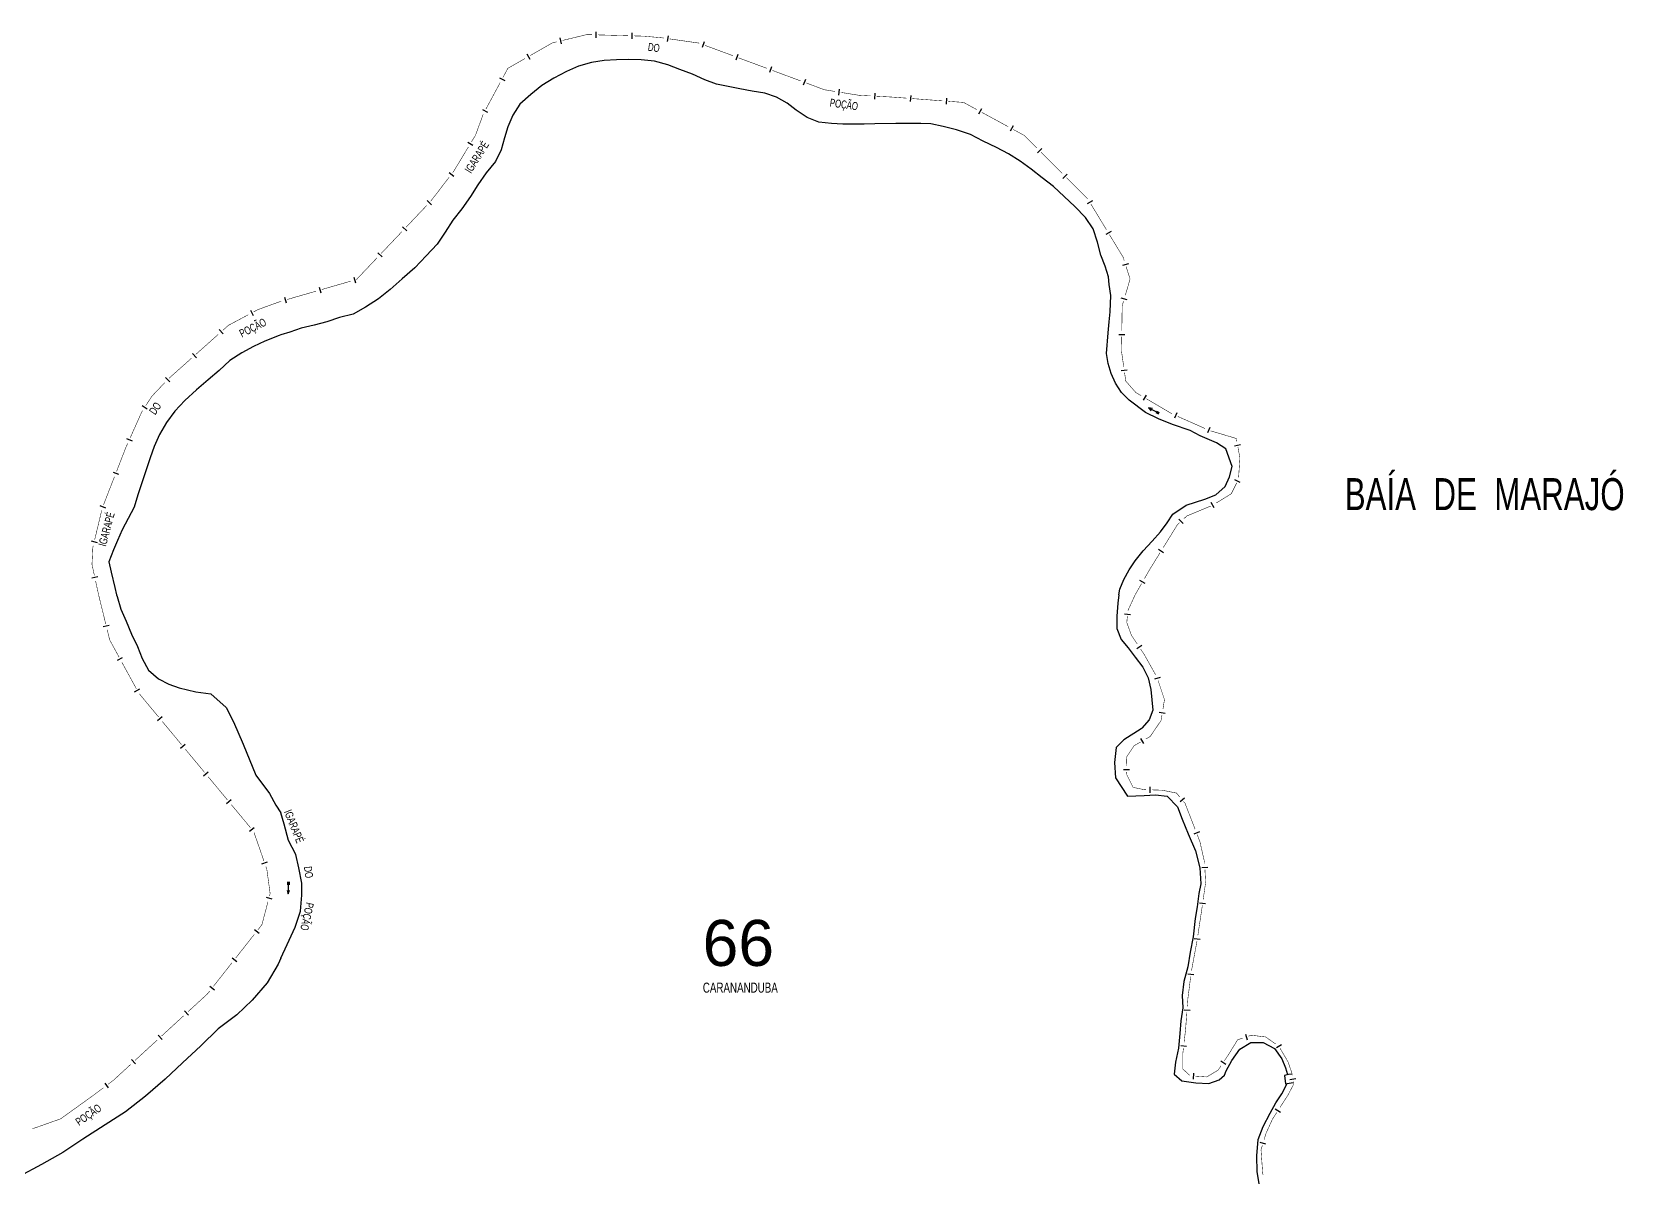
# Model space of a CAD drawing. Extents: x 209193 to 212081, y 4877574 to 4880493.
# Drawn here: x 210310 to 211105, y 4879920 to 4880493 of the extents above; entities that cross this region are included whole.
import ezdxf

# ---------------------------------------------------------------- set-up
doc = ezdxf.new("R2010")
doc.units = 0
doc.header["$LTSCALE"] = 1.5
doc.header["$MEASUREMENT"] = 0
for name, color, linetype in [('HD-CURSO-PERENE', 170, 'CONTINUOUS'), ('HD-TXT-PERENE', 170, 'CONTINUOUS'), ('LM-LIM-SETORES-BAIRROS', 250, 'CONTINUOUS'), ('LM-TXT-LSB', 7, 'CONTINUOUS'), ('SV-PONTE-BUEIRO', 251, 'CONTINUOUS')]:
    doc.layers.add(name, color=color, linetype=linetype)
doc.styles.add('ARIAL', font='ARIAL.SHX')
doc.styles.add('SWIS', font='swissko.ttf')

# ---------------------------------------------------------------- blocks, each defined once
blk = doc.blocks.new('COD035', base_point=(210438.094521, 4880067.60704))
at = {"layer": 'HD-CURSO-PERENE'}
for p, q in [((210438.094521, 4880068.01277), (210439.594521, 4880068.01277)), ((210438.094521, 4880067.61277), (210444.094521, 4880067.61277)), ((210438.094521, 4880067.21277), (210439.594521, 4880067.21277))]:
    blk.add_line(p, q, dxfattribs=at)
blk.add_lwpolyline([(210442.294521, 4880067.01277), (210444.094521, 4880067.61277), (210442.294521, 4880068.21277)], dxfattribs=at)

msp = doc.modelspace()

# ---------------------------------------------------------------- linework, layer by layer
at = {"layer": 'HD-CURSO-PERENE', "linetype": 'Continuous'}
for points in [[(210853.260404, 4880211.069287, 2.092933), (210853.806328, 4880213.807551, 2.092933), (210855.752502, 4880218.782662, 2.092933), (210858.484565, 4880223.566164, 2.092933), (210861.492807, 4880228.12703, 2.092933), (210865.496436, 4880233.019002, 2.092933), (210869.974855, 4880237.814428, 2.092933), (210874.12895, 4880242.60764, 2.092933), (210877.512188, 4880247.071279, 2.092933), (210880.373271, 4880251.306831, 2.092933), (210887.048859, 4880255.89274, 2.092933), (210896.357208, 4880258.800241, 2.092933), (210901.778933, 4880261.007637, 2.092933), (210906.436461, 4880265.23051, 2.092933), (210908.719267, 4880270.03589, 2.092933), (210910.026185, 4880275.20881, 2.092933), (210906.862995, 4880284.118178, 2.092933), (210902.224866, 4880287.005287, 2.092933), (210893.938697, 4880290.590943, 2.092933), (210889.02867, 4880293.151886, 2.092933), (210880.14803, 4880296.184653, 2.092933), (210873.21508, 4880299.006198, 2.092933), (210866.678962, 4880302.129815, 2.092933), (210858.547196, 4880308.310997, 2.092933), (210854.649335, 4880312.250928, 2.092933), (210851.59445, 4880316.87018, 2.092933), (210849.460888, 4880321.720244, 2.092933), (210847.925103, 4880326.699125, 2.092933), (210847.212212, 4880331.733518, 2.092933), (210848.005433, 4880341.992084, 2.092933), (210848.411307, 4880347.533054, 2.092933), (210848.945812, 4880352.575965, 2.092933), (210849.256999, 4880360.660865, 2.092933), (210848.426957, 4880366.24627, 2.092933), (210848.082325, 4880370.03722, 2.092933), (210846.531482, 4880375.379012, 2.117841), (210844.284469, 4880380.833848, 2.117841), (210842.6113, 4880387.433335, 2.117841), (210840.489651, 4880393.954919, 2.117841), (210836.627095, 4880399.766103, 2.117841), (210831.345813, 4880405.143504, 2.117841), (210825.992606, 4880410.146211, 2.117841), (210820.664346, 4880415.149089, 2.117841), (210814.966926, 4880419.500827, 2.117841), (210809.544128, 4880423.829495, 2.117841), (210803.924664, 4880427.782617, 2.117841), (210798.232496, 4880431.460827, 2.117841), (210792.14408, 4880434.762128, 2.117841), (210785.432937, 4880437.934444, 2.117841), (210779.120379, 4880441.184321, 2.117841), (210772.116087, 4880443.556336, 2.117841), (210765.516603, 4880445.207657, 2.117841), (210759.3194, 4880446.462575, 2.117841), (210754.302725, 4880446.702735, 2.117841), (210747.092772, 4880446.653502, 2.117841), (210741.853706, 4880446.617727, 2.117841), (210731.376157, 4880446.471341, 2.117841), (210726.087196, 4880446.435226, 2.117841), (210720.698636, 4880446.373484, 2.117841), (210715.359779, 4880446.337028, 2.117841), (210709.669121, 4880446.622478, 2.117841), (210703.400575, 4880447.427866, 2.117841), (210697.494381, 4880449.757486, 2.117841), (210692.027328, 4880453.362393, 2.117841), (210687.459958, 4880456.773868, 2.117841), (210682.146678, 4880459.855942, 2.117841), (210676.293104, 4880461.836665, 2.117841), (210670.097262, 4880462.916964, 2.117841), (210663.801823, 4880463.971637, 2.117841), (210657.954863, 4880465.104213, 2.117841), (210652.181968, 4880466.337082, 2.117841), (210646.302473, 4880468.442362, 2.117841), (210640.142909, 4880471.269188, 2.117841), (210633.887055, 4880473.646314, 2.117841), (210627.830396, 4880476.074693, 2.117841), (210621.179655, 4880477.900292, 2.117841), (210614.488161, 4880478.553111, 2.117841), (210608.325243, 4880478.610815, 2.117841), (210602.262896, 4880478.569419, 2.117841), (210595.97874, 4880478.177252, 2.117841), (210589.674889, 4880477.111386, 2.117841), (210583.251745, 4880475.346194, 2.117841), (210577.260109, 4880472.635969, 2.117841), (210570.923288, 4880469.399503, 2.117841), (210564.888954, 4880465.765954, 2.117841), (210559.335634, 4880461.237603, 2.117841), (210553.885414, 4880456.285859, 2.117841), (210550.409581, 4880450.898555, 2.117841), (210547.91061, 4880445.018984, 2.117841), (210546.25656, 4880439.569279, 2.117841), (210544.506805, 4880433.595037, 2.117841), (210541.659145, 4880427.638244, 2.117841), (210537.0129, 4880421.968533, 2.117841), (210532.818247, 4880415.977596, 2.117841), (210529.146139, 4880410.164855, 2.117841), (210524.853444, 4880403.948727, 2.117841), (210520.406588, 4880398.305323, 2.117841), (210516.560623, 4880392.391608, 2.117841), (210512.591279, 4880386.302422, 2.117841), (210507.096999, 4880380.601973, 2.117841), (210501.356352, 4880374.500692, 2.117841), (210495.037233, 4880368.994185, 2.117841), (210489.066024, 4880363.664681, 2.117841), (210483.214691, 4880358.959667, 2.117841), (210476.68529, 4880354.8238, 2.117841), (210470.474958, 4880351.363677, 2.117841), (210463.652453, 4880349.620705, 2.117841), (210457.306099, 4880347.606569, 2.117841), (210451.107487, 4880345.84291, 2.117841), (210444.607749, 4880344.301717, 2.117841), (210438.909652, 4880342.341901, 2.117841), (210434.343457, 4880340.975937, 2.117841)], [(210434.343457, 4880340.975937, 2.117841), (210433.533154, 4880340.733538, 2.117841), (210426.395081, 4880337.865803, 2.117841), (210420.777664, 4880335.158133, 2.117841), (210414.914463, 4880331.974795, 2.117841), (210408.831012, 4880328.241123, 2.117841), (210403.480778, 4880323.265116, 2.117841), (210398.128014, 4880318.6134, 2.117841), (210392.20495, 4880313.508746, 2.117841), (210386.408182, 4880308.205381, 2.117841), (210381.360046, 4880302.882181, 2.117841), (210377.163253, 4880297.165644, 2.117841), (210373.766934, 4880291.180159, 2.117841), (210371.044598, 4880285.149382, 2.117841), (210369.042834, 4880279.497727, 2.117841), (210366.872659, 4880273.046625, 2.117841), (210364.973411, 4880267.046415, 2.117841), (210362.974759, 4880260.995633, 2.117841), (210361.0759, 4880254.945532, 2.117841), (210358.126698, 4880249.212568, 2.117841), (210355.052756, 4880243.478752, 2.117841), (210352.773452, 4880238.224352, 2.117841), (210350.688868, 4880233.594952, 2.117841), (210348.390452, 4880227.592017, 2.117841), (210349.529015, 4880222.360956, 2.117841), (210351.35362, 4880214.629675, 2.117841), (210352.239129, 4880211.085366, 2.117841)], [(210352.239129, 4880211.085366, 2.117841), (210352.492575, 4880210.257029, 2.117841), (210354.462979, 4880203.933987, 2.117841), (210357.005241, 4880197.864319, 2.117841), (210359.800678, 4880191.322389, 2.117841), (210362.667652, 4880185.205044, 2.117841), (210365.034889, 4880179.184074, 2.117841), (210368.273942, 4880173.343685, 2.117841), (210373.272042, 4880169.086958, 2.117841), (210378.407573, 4880166.402821, 2.117841), (210383.486789, 4880164.541544, 2.117841), (210391.959897, 4880162.578708, 2.117841), (210399.328291, 4880161.506415, 2.117841), (210407.015469, 4880154.74842, 2.117841), (210410.6648, 4880147.621404, 2.117841), (210415.610642, 4880136.328073, 2.072714), (210421.948882, 4880120.838338, 2.072714), (210428.67894, 4880111.767127, 2.072714), (210431.913243, 4880105.883209, 2.072714), (210434.336069, 4880102.043496, 2.072714)], [(210853.260404, 4880211.069287, 2.092933), (210852.826793, 4880206.838096, 2.092933), (210852.353857, 4880200.298795, 2.092933), (210852.302117, 4880194.136573, 2.092933), (210854.415595, 4880188.662701, 2.092933), (210858.039807, 4880184.621114, 2.092933), (210861.544533, 4880179.905147, 2.092933), (210865.401253, 4880174.842328, 2.092933), (210867.938068, 4880169.471133, 2.092933), (210869.354754, 4880163.767981, 2.092933), (210870.383705, 4880153.397123, 2.092933), (210868.55074, 4880148.495027, 2.092933), (210864.865792, 4880144.328689, 2.092933), (210864.519686, 4880143.998522, 2.092933), (210855.822682, 4880138.566229, 2.072714), (210852.01057, 4880134.660069, 2.072714), (210851.165868, 4880127.219205, 2.072714), (210851.696163, 4880119.49782, 2.072714), (210857.600537, 4880110.330124, 2.072714), (210865.906039, 4880110.770168, 2.072714), (210871.684788, 4880111.045869, 2.072714), (210877.485963, 4880110.322231, 2.072714), (210882.650171, 4880105.10464, 2.072714), (210884.96039, 4880098.924672, 2.072714), (210888.043032, 4880091.592354, 2.072714), (210891.572995, 4880083.134021, 2.072714), (210893.777017, 4880074.581286, 2.072714), (210894.256445, 4880066.535358, 2.072714), (210893.236081, 4880061.786101, 2.072714), (210892.536942, 4880055.144282, 2.072714), (210891.488234, 4880049.201601, 2.072714), (210890.439526, 4880040.112795, 2.072714), (210889.041248, 4880032.422267, 2.072714), (210887.770651, 4880025.043704, 2.072714), (210885.800629, 4880017.707453, 2.072714), (210884.982234, 4880010.766102, 2.072714), (210885.291488, 4880004.619451, 2.072714), (210884.274219, 4879998.153571, 2.072714), (210883.857194, 4879991.660209, 2.072714), (210883.138203, 4879984.468633, 2.072714), (210881.669085, 4879977.380106, 2.072714), (210881.028238, 4879971.387299, 2.072714), (210884.846474, 4879967.998939, 2.072714), (210891.797918, 4879967.145603, 2.072714), (210898.350254, 4879966.71861, 2.072714), (210903.557848, 4879968.595485, 2.072714), (210906.090293, 4879970.958144, 2.072714), (210907.021268, 4879973.077664, 2.072714), (210909.885931, 4879978.161886, 2.072714), (210913.827959, 4879983.941091, 2.072714), (210919.389355, 4879987.215436, 2.072714), (210925.49256, 4879987.214994, 2.072714), (210931.062926, 4879984.293976, 2.072714), (210934.847818, 4879979.14936, 2.072714), (210936.600379, 4879974.608633, 2.072714), (210937.616068, 4879971.163257, 2.072714)], [(210434.333808, 4880029.328296, 2.072714), (210437.488149, 4880036.262376, 2.072714), (210441.562746, 4880044.938843, 2.072714), (210444.23481, 4880052.92168, 2.072714), (210444.880897, 4880060.937938, 2.072714), (210444.896487, 4880066.95833, 2.072714), (210443.440263, 4880074.508703, 2.072714), (210441.806815, 4880081.235437, 2.072714), (210438.298048, 4880088.219794, 2.072714), (210435.968186, 4880096.473279, 2.072714), (210434.336069, 4880102.043496, 2.072714)], [(210434.333808, 4880029.328296, 2.072714), (210432.985164, 4880026.363617, 2.072714), (210427.533113, 4880017.018397, 2.072714), (210420.057025, 4880008.456024, 2.072714), (210412.358991, 4880001.118652, 2.072714), (210402.985806, 4879994.063051, 2.072714), (210394.359385, 4879985.605395, 2.072714), (210385.207305, 4879977.000041, 2.072714), (210376.556971, 4879968.967164, 2.072714), (210366.779699, 4879960.414377, 2.072714), (210356.654252, 4879952.637456, 2.072714), (210346.482143, 4879946.159749, 2.072714), (210335.457527, 4879938.886197, 2.072714), (210325.334862, 4879932.183454, 2.072714), (210314.814125, 4879926.306747, 2.072714), (210303.567498, 4879920.233215, 2.072714)], [(210939.285009, 4879888.123933, 2.072714), (210932.484456, 4879895.729877, 2.072714), (210928.029146, 4879904.242027, 2.072714), (210926.316907, 4879909.520183, 2.072714), (210923.606385, 4879915.664346, 2.072714), (210922.548654, 4879922.551059, 2.072714), (210922.298651, 4879930.631539, 2.072714), (210923.033152, 4879938.711057, 2.072714), (210925.481491, 4879945.321572, 2.072714), (210928.909165, 4879951.932087, 2.072714), (210931.847172, 4879957.073598, 2.072714), (210934.855913, 4879961.495367, 2.072714), (210937.459582, 4879966.682497, 2.072714)]]:
    msp.add_polyline3d(points, dxfattribs=at)
at = {"layer": 'LM-LIM-SETORES-BAIRROS'}
for points in [[(210591.912791, 4880492.516935), (210591.829489, 4880489.518092)], [(210609.90585, 4880492.017126), (210609.822549, 4880489.018283)], [(210573.897705, 4880489.433887), (210574.601627, 4880486.51764)], [(210628.005596, 4880490.596073), (210627.583256, 4880487.625951)], [(210646.018066, 4880487.510905), (210644.972602, 4880484.698966)], [(210557.434638, 4880481.461833), (210558.923055, 4880478.857104)], [(210662.889703, 4880481.238117), (210661.844239, 4880478.426178)], [(210543.652597, 4880469.577646), (210546.294225, 4880468.155745)], [(210679.76134, 4880474.965329), (210678.715875, 4880472.153389)], [(210696.633266, 4880468.6924), (210695.587201, 4880465.880684)], [(210713.58547, 4880463.881238), (210713.108843, 4880460.919343)], [(210731.2869, 4880461.866259), (210731.127049, 4880458.870521)], [(210749.280228, 4880460.701955), (210749.056554, 4880457.710305)], [(210535.121192, 4880453.727878), (210537.76282, 4880452.305977)], [(210767.230128, 4880459.359906), (210767.006453, 4880456.368256)], [(210784.671578, 4880454.05992), (210783.237073, 4880451.425115)], [(210800.480406, 4880445.452891), (210799.045901, 4880442.818086)], [(210527.882741, 4880437.404029), (210530.450228, 4880435.852252)], [(210814.783017, 4880434.115138), (210812.661697, 4880431.993817)], [(210518.498216, 4880422.250602), (210520.878443, 4880420.424536)], [(210827.510939, 4880421.387215), (210825.389619, 4880419.265895)], [(210507.56753, 4880408.153194), (210509.744402, 4880406.088919)], [(210840.088576, 4880408.084993), (210837.523979, 4880406.528445)], [(210495.181881, 4880395.091965), (210497.358753, 4880393.02769)], [(210849.427861, 4880392.697408), (210846.863264, 4880391.140861)], [(210482.796233, 4880382.030735), (210484.973105, 4880379.96646)], [(210858.077777, 4880376.603983), (210855.217387, 4880375.699457)], [(210453.503143, 4880364.859406), (210454.334498, 4880361.976899)], [(210470.798188, 4880369.847537), (210471.629543, 4880366.965029)], [(210436.208099, 4880359.871276), (210437.039454, 4880356.988769)], [(210857.435794, 4880358.509361), (210854.560185, 4880359.364271)], [(210419.147769, 4880353.32174), (210420.557987, 4880350.673857)], [(210403.620051, 4880343.720363), (210405.615669, 4880341.480384)], [(210856.273143, 4880341.059518), (210853.273521, 4880341.107131)], [(210390.180174, 4880331.746654), (210392.175792, 4880329.506675)], [(210376.684335, 4880319.649216), (210378.861321, 4880317.585063)], [(210857.530082, 4880323.395996), (210854.560234, 4880322.971732)], [(210866.934324, 4880310.907174), (210865.413264, 4880308.321372)], [(210365.074059, 4880305.624214), (210367.595772, 4880303.99911)], [(210882.391021, 4880302.046129), (210881.177502, 4880299.302523)], [(210898.852657, 4880294.765021), (210897.639138, 4880292.021415)], [(210357.271465, 4880289.179627), (210360.010091, 4880287.954911)], [(210914.180585, 4880285.97745), (210911.230739, 4880285.431182)], [(210350.512667, 4880272.421984), (210353.30778, 4880271.332332)], [(210914.061505, 4880267.260024), (210911.378223, 4880268.601665)], [(210343.974751, 4880255.651306), (210346.769864, 4880254.561653)], [(210901.047655, 4880254.590319), (210899.475363, 4880257.145294)], [(210885.411413, 4880246.674493), (210883.376573, 4880248.878904)], [(210339.63564, 4880237.977598), (210342.553254, 4880237.279366)], [(210875.695449, 4880232.094566), (210873.144653, 4880233.673629)], [(210339.895987, 4880219.552721), (210342.827615, 4880220.189558)], [(210866.449647, 4880216.712294), (210863.847185, 4880218.204672)], [(210859.177769, 4880201.090157), (210856.191282, 4880201.374584)], [(210345.636956, 4880195.171236), (210348.550235, 4880195.887341)], [(210864.859936, 4880185.704498), (210862.363785, 4880184.040397)], [(210352.665276, 4880178.337122), (210355.297925, 4880179.77558)], [(210874.019572, 4880169.77233), (210871.173522, 4880168.823646)], [(210361.296022, 4880162.541229), (210363.928671, 4880163.979687)], [(210372.715884, 4880148.290021), (210375.024283, 4880150.206084)], [(210876.530546, 4880151.720682), (210873.570275, 4880152.207302)], [(210384.212258, 4880134.439628), (210386.520657, 4880136.355691)], [(210865.809888, 4880136.667347), (210864.321471, 4880139.272076)], [(210395.708632, 4880120.589235), (210398.017031, 4880122.505297)], [(210858.717713, 4880123.585693), (210855.719379, 4880123.485748)], [(210868.8957, 4880115.070222), (210868.801995, 4880112.071686)], [(210407.205006, 4880106.738842), (210409.513405, 4880108.654904)], [(210886.216381, 4880109.408595), (210883.911717, 4880107.488042)], [(210418.70138, 4880092.888449), (210421.009778, 4880094.804511)], [(210893.568049, 4880092.559994), (210890.771252, 4880091.47467)], [(210424.821914, 4880076.617819), (210427.655404, 4880077.603381)], [(210897.800204, 4880074.674705), (210894.804823, 4880074.508295)], [(210426.992808, 4880059.875543), (210429.894032, 4880059.112063)], [(210896.688065, 4880056.497763), (210893.718216, 4880056.922027)], [(210421.159236, 4880043.772179), (210423.517562, 4880041.917914)], [(210894.027048, 4880038.683628), (210891.060651, 4880039.131387)], [(210410.033643, 4880029.622226), (210412.391969, 4880027.76796)], [(210398.90805, 4880015.472272), (210401.266376, 4880013.618007)], [(210890.864818, 4880021.000886), (210887.888969, 4880021.380782)], [(210386.257315, 4880003.064638), (210388.286766, 4880000.855265)], [(210888.905664, 4880003.192311), (210885.914015, 4880003.415986)], [(210373.00108, 4879990.887929), (210375.030531, 4879988.678556)], [(210916.596886, 4879991.459981), (210917.54557, 4879988.613931)], [(210887.22544, 4879985.216219), (210884.244624, 4879985.554948)], [(210934.650595, 4879986.041776), (210932.06972, 4879984.512369)], [(210359.744845, 4879978.71122), (210361.774297, 4879976.501847)], [(210904.290986, 4879978.096614), (210906.787137, 4879976.432513)], [(210346.313053, 4879966.978201), (210348.113966, 4879964.578886)], [(210890.651636, 4879971.978822), (210890.445229, 4879968.985931)], [(210941.786637, 4879969.100269), (210938.819828, 4879968.655247)], [(210934.083652, 4879952.272894), (210931.560116, 4879953.895167)], [(210926.820134, 4879936.362717), (210923.950702, 4879937.238137)]]:
    msp.add_lwpolyline(points, dxfattribs=at)
at = {"layer": 'LM-LIM-SETORES-BAIRROS', "const_width": 0.25}
for points in [[(210570.107769, 4880486.975995), (210559.04709, 4880480.655607)], [(210570.361337, 4880487.037201), (210570.107769, 4880486.975995)], [(210572.305501, 4880487.506482), (210570.361337, 4880487.037201)], [(210587.369262, 4880491.142563), (210575.221748, 4880488.210404)], [(210587.872682, 4880491.128582), (210587.369262, 4880491.142563)], [(210589.871911, 4880491.073048), (210587.872682, 4880491.128582)], [(210607.864971, 4880490.573239), (210592.870754, 4880490.989747)], [(210615.94001, 4880490.348931), (210610.863814, 4880490.489937)], [(210616.85807, 4880490.265472), (210615.94001, 4880490.348931)], [(210624.669961, 4880489.555299), (210616.85807, 4880490.265472)], [(210624.824303, 4880489.533353), (210624.669961, 4880489.555299)], [(210625.814344, 4880489.392573), (210624.824303, 4880489.533353)], [(210643.365218, 4880486.896901), (210628.784467, 4880488.970232)], [(210643.620708, 4880486.801912), (210643.365218, 4880486.896901)], [(210660.492345, 4880480.529124), (210646.432647, 4880485.756447)], [(210556.44236, 4880479.16719), (210548.628172, 4880474.70194)], [(210677.363981, 4880474.256336), (210663.304284, 4880479.483659)], [(210547.886076, 4880474.277885), (210545.447378, 4880469.747238)], [(210548.628172, 4880474.70194), (210547.886076, 4880474.277885)], [(210694.235618, 4880467.983547), (210680.175921, 4880473.210871)], [(210544.025477, 4880467.10561), (210536.915973, 4880453.897471)], [(210706.116434, 4880463.563855), (210697.047472, 4880466.937854)], [(210706.436066, 4880463.51242), (210706.116434, 4880463.563855)], [(210711.372559, 4880462.718042), (210706.436066, 4880463.51242)], [(210723.377928, 4880460.786143), (210714.334455, 4880462.241415)], [(210724.216919, 4880460.741377), (210723.377928, 4880460.786143)], [(210729.209816, 4880460.474958), (210724.216919, 4880460.741377)], [(210739.645829, 4880459.918096), (210732.205554, 4880460.315106)], [(210740.193441, 4880459.877155), (210739.645829, 4880459.918096)], [(210747.173958, 4880459.355246), (210740.193441, 4880459.877155)], [(210765.123858, 4880458.013197), (210750.165608, 4880459.131572)], [(210775.729981, 4880457.220216), (210768.115507, 4880457.789522)], [(210776.049911, 4880457.046032), (210775.729981, 4880457.220216)], [(210782.197789, 4880453.698854), (210776.049911, 4880457.046032)], [(210798.006617, 4880445.091825), (210784.832593, 4880452.264349)], [(210535.528135, 4880451.240523), (210531.740426, 4880440.913216)], [(210531.715826, 4880440.846142), (210529.683744, 4880437.483969)], [(210531.740426, 4880440.913216), (210531.715826, 4880440.846142)], [(210806.081137, 4880440.695697), (210800.641422, 4880443.65732)], [(210806.651289, 4880440.125545), (210806.081137, 4880440.695697)], [(210812.308143, 4880434.468691), (210806.651289, 4880440.125545)], [(210528.131966, 4880434.916483), (210520.890338, 4880422.93488)], [(210825.036065, 4880421.740769), (210814.429464, 4880432.347371)], [(210520.803387, 4880422.791016), (210520.297018, 4880422.130978)], [(210520.890338, 4880422.93488), (210520.803387, 4880422.791016)], [(210518.470952, 4880419.750751), (210509.340621, 4880407.849614)], [(210837.763987, 4880409.012847), (210827.157386, 4880419.619449)], [(210507.279783, 4880405.669809), (210496.958409, 4880394.785451)], [(210847.107864, 4880393.628866), (210839.325126, 4880406.451853)], [(210494.894134, 4880392.60858), (210484.57276, 4880381.724222)], [(210855.486074, 4880379.824768), (210848.664412, 4880391.064269)], [(210482.508486, 4880379.54735), (210472.875203, 4880369.388616)], [(210855.743056, 4880379.012111), (210855.486074, 4880379.824768)], [(210856.044565, 4880378.058647), (210855.743056, 4880379.012111)], [(210858.950683, 4880368.868606), (210856.949091, 4880375.198257)], [(210469.292194, 4880367.852046), (210454.879657, 4880363.695271)], [(210472.218423, 4880368.696011), (210472.174701, 4880368.683401)], [(210472.875203, 4880369.388616), (210472.218423, 4880368.696011)], [(210856.56793, 4880360.853889), (210858.847692, 4880368.52218)], [(210858.847692, 4880368.52218), (210858.950683, 4880368.868606)], [(210434.324054, 4880357.766751), (210423.408981, 4880353.820495)], [(210434.702105, 4880357.875786), (210434.324054, 4880357.766751)], [(210451.997149, 4880362.863916), (210437.584612, 4880358.707141)], [(210855.003631, 4880355.592157), (210855.713019, 4880357.97828)], [(210418.087622, 4880351.057653), (210408.378717, 4880345.886854)], [(210422.99257, 4880353.669945), (210420.735506, 4880352.467871)], [(210423.408981, 4880353.820495), (210422.99257, 4880353.669945)], [(210854.805074, 4880343.083073), (210854.995526, 4880355.081561)], [(210854.995526, 4880355.081561), (210855.003631, 4880355.592157)], [(210403.124541, 4880341.269961), (210391.924643, 4880331.291871)], [(210408.199829, 4880345.791582), (210405.36452, 4880343.265579)], [(210408.378717, 4880345.886854), (210408.199829, 4880345.791582)], [(210854.644808, 4880332.986313), (210854.757461, 4880340.08345)], [(210854.772366, 4880332.09341), (210854.644808, 4880332.986313)], [(210389.684664, 4880329.296252), (210378.484766, 4880319.318162)], [(210855.762315, 4880325.163763), (210854.772366, 4880332.09341)], [(210376.396725, 4880317.165815), (210370.204264, 4880310.634857)], [(210856.797746, 4880317.91575), (210856.186579, 4880322.193915)], [(210857.244476, 4880317.405201), (210856.797746, 4880317.91575)], [(210861.821267, 4880312.174583), (210857.244476, 4880317.405201)], [(210369.840193, 4880310.250886), (210366.876617, 4880305.652233)], [(210370.204264, 4880310.634857), (210369.840193, 4880310.250886)], [(210861.864123, 4880312.149374), (210861.821267, 4880312.174583)], [(210864.449925, 4880310.628313), (210861.864123, 4880312.149374)], [(210879.964741, 4880301.501951), (210867.035728, 4880309.107253)], [(210364.931216, 4880302.633507), (210359.049017, 4880289.480144)], [(210365.251513, 4880303.13052), (210364.931216, 4880302.633507)], [(210896.416827, 4880294.20223), (210882.698797, 4880300.26982)], [(210912.056477, 4880289.209915), (210899.178735, 4880293.038433)], [(210357.007823, 4880284.915768), (210356.893987, 4880284.661216)], [(210357.8243, 4880286.741519), (210357.007823, 4880284.915768)], [(210912.159394, 4880288.654162), (210912.056477, 4880289.209915)], [(210912.341484, 4880287.67088), (210912.159394, 4880288.654162)], [(210356.893987, 4880284.661216), (210352.273441, 4880272.808862)], [(210913.850592, 4880279.521696), (210912.887751, 4880284.721034)], [(210913.204542, 4880269.830945), (210913.803213, 4880278.811012)], [(210913.803213, 4880278.811012), (210913.850592, 4880279.521696)], [(210351.183788, 4880270.013749), (210345.735525, 4880256.038184)], [(210901.964826, 4880256.916002), (210908.778092, 4880261.108781)], [(210908.778092, 4880261.108781), (210909.544716, 4880261.58055)], [(210909.544716, 4880261.58055), (210912.27265, 4880267.036417)], [(210344.818353, 4880253.18909), (210341.327191, 4880238.60102)], [(210887.297695, 4880250.457039), (210899.342306, 4880255.475627)], [(210875.47276, 4880234.584628), (210882.31537, 4880245.638075)], [(210882.31537, 4880245.638075), (210882.632997, 4880246.151164)], [(210882.632997, 4880246.151164), (210883.659189, 4880247.098419)], [(210885.8636, 4880249.133259), (210886.598403, 4880249.811539)], [(210886.598403, 4880249.811539), (210887.297695, 4880250.457039)], [(210340.386329, 4880234.66956), (210339.996613, 4880226.721583)], [(210340.396214, 4880234.710868), (210340.386329, 4880234.66956)], [(210340.628958, 4880235.683406), (210340.396214, 4880234.710868)], [(210868.638902, 4880223.545319), (210873.893696, 4880232.033832)], [(210339.996613, 4880226.721583), (210339.973975, 4880226.259885)], [(210339.973975, 4880226.259885), (210341.149522, 4880220.848348)], [(210866.143334, 4880219.193458), (210868.630631, 4880223.530894)], [(210868.630631, 4880223.530894), (210868.638902, 4880223.545319)], [(210341.786359, 4880217.916721), (210343.272312, 4880211.076257)], [(210861.512383, 4880211.117838), (210864.650957, 4880216.590996)], [(210343.272312, 4880211.076257), (210343.274371, 4880211.066776)], [(210343.274371, 4880211.066776), (210346.854894, 4880196.500382)], [(210857.883976, 4880203.220716), (210861.223977, 4880210.490131)], [(210861.223977, 4880210.490131), (210861.512383, 4880211.117838)], [(210857.300098, 4880197.195879), (210857.589717, 4880200.236875)], [(210347.570999, 4880193.587103), (210348.764506, 4880188.731638)], [(210857.623129, 4880196.307545), (210857.300098, 4880197.195879)], [(210859.584727, 4880190.913148), (210857.623129, 4880196.307545)], [(210859.728959, 4880190.6968), (210859.584727, 4880190.913148)], [(210862.50246, 4880186.536548), (210859.728959, 4880190.6968)], [(210348.764506, 4880188.731638), (210348.821261, 4880188.500746)], [(210348.821261, 4880188.500746), (210353.502115, 4880179.9339)], [(210865.867458, 4880181.489052), (210864.166561, 4880184.040397)], [(210866.324254, 4880180.674763), (210865.867458, 4880181.489052)], [(210354.940572, 4880177.301252), (210362.13286, 4880164.138008)], [(210871.706015, 4880171.081189), (210866.324254, 4880180.674763)], [(210876.14829, 4880158.642759), (210872.912774, 4880168.349305)], [(210363.651085, 4880161.559513), (210373.231396, 4880150.017519)], [(210875.374824, 4880153.937506), (210876.02365, 4880157.884533)], [(210876.02365, 4880157.884533), (210876.14829, 4880158.642759)], [(210874.434818, 4880148.219138), (210874.888204, 4880150.977235)], [(210375.147459, 4880147.70912), (210384.72777, 4880136.167126)], [(210869.008823, 4880140.222936), (210874.319774, 4880148.049599)], [(210874.319774, 4880148.049599), (210874.434818, 4880148.219138)], [(210386.643833, 4880133.858727), (210396.224144, 4880122.316733)], [(210857.014519, 4880129.656525), (210860.828524, 4880135.377533)], [(210860.828524, 4880135.377533), (210861.01262, 4880135.653677)], [(210861.01262, 4880135.653677), (210864.197437, 4880137.473572)], [(210866.802166, 4880138.961989), (210868.538652, 4880139.954267)], [(210868.538652, 4880139.954267), (210869.008823, 4880140.222936)], [(210857.018657, 4880129.53239), (210857.014519, 4880129.656525)], [(210857.151916, 4880125.53461), (210857.018657, 4880129.53239)], [(210398.140206, 4880120.008334), (210407.720518, 4880108.466339)], [(210857.300098, 4880121.089165), (210857.251861, 4880122.536275)], [(210857.546998, 4880120.595364), (210857.300098, 4880121.089165)], [(210860.441463, 4880114.806435), (210857.546998, 4880120.595364)], [(210860.957922, 4880114.697707), (210860.441463, 4880114.806435)], [(210865.867458, 4880113.66412), (210860.957922, 4880114.697707)], [(210866.849824, 4880113.633424), (210865.867458, 4880113.66412)], [(210875.005975, 4880113.378541), (210869.84836, 4880113.539718)], [(210875.829532, 4880113.21383), (210875.005975, 4880113.378541)], [(210882.145441, 4880111.950648), (210875.829532, 4880113.21383)], [(210882.503312, 4880111.521203), (210882.145441, 4880111.950648)], [(210883.78368, 4880109.984761), (210882.503312, 4880111.521203)], [(210409.63658, 4880106.157941), (210419.216892, 4880094.615946)], [(210886.429121, 4880106.810232), (210885.704234, 4880107.680097)], [(210886.743029, 4880106.001315), (210886.429121, 4880106.810232)], [(210891.446101, 4880093.881863), (210886.743029, 4880106.001315)], [(210420.982329, 4880092.222548), (210425.910139, 4880078.055096)], [(210893.854167, 4880087.676462), (210892.531425, 4880091.085066)], [(210893.929735, 4880087.34113), (210893.854167, 4880087.676462)], [(210896.138796, 4880077.538419), (210893.929735, 4880087.34113)], [(210426.8957, 4880075.221606), (210427.224221, 4880074.277109)], [(210427.224221, 4880074.277109), (210427.393273, 4880073.791085)], [(210427.393273, 4880073.791085), (210428.945104, 4880062.41099)], [(210896.191574, 4880076.588421), (210896.138796, 4880077.538419)], [(210896.709953, 4880067.257587), (210896.357984, 4880073.59304)], [(210428.945104, 4880062.41099), (210429.035893, 4880061.745201)], [(210895.485983, 4880058.689794), (210896.617353, 4880066.60939)], [(210896.617353, 4880066.60939), (210896.709953, 4880067.257587)], [(210427.934433, 4880057.559654), (210425.135007, 4880046.921834)], [(210429.035893, 4880061.745201), (210428.697913, 4880060.460878)], [(210894.710903, 4880053.264233), (210895.061719, 4880055.719946)], [(210425.135007, 4880046.921834), (210424.929342, 4880046.140307)], [(210892.842355, 4880040.885106), (210894.633388, 4880052.750695)], [(210894.633388, 4880052.750695), (210894.710903, 4880053.264233)], [(210421.102222, 4880041.27283), (210411.830894, 4880029.481202)], [(210424.929342, 4880046.140307), (210422.956487, 4880043.631155)], [(210889.656289, 4880023.170649), (210892.387628, 4880037.919879)], [(210409.976629, 4880027.122876), (210400.705302, 4880015.331248)], [(210887.857015, 4880009.285119), (210889.250262, 4880020.198884)], [(210397.784116, 4880011.615973), (210388.008498, 4880002.636435)], [(210398.232948, 4880012.186814), (210397.784116, 4880011.615973)], [(210398.851036, 4880012.972923), (210398.232948, 4880012.186814)], [(210887.558956, 4880005.298582), (210887.782631, 4880008.290232)], [(210887.782631, 4880008.290232), (210887.857015, 4880009.285119)], [(210385.799125, 4880000.606984), (210374.752263, 4879990.459726)], [(210886.7147, 4879994.006661), (210887.335281, 4880002.306932)], [(210885.960852, 4879987.372794), (210886.63831, 4879993.334426)], [(210886.63831, 4879993.334426), (210886.7147, 4879994.006661)], [(210919.556246, 4879990.865295), (210918.019911, 4879990.353183)], [(210919.934096, 4879990.819954), (210919.556246, 4879990.865295)], [(210926.695713, 4879990.008559), (210919.934096, 4879990.819954)], [(210372.542891, 4879988.430275), (210361.496028, 4879978.283017)], [(210885.286807, 4879981.4412), (210885.622123, 4879984.391978)], [(210912.702358, 4879988.580666), (210908.302662, 4879981.431159)], [(210913.276495, 4879988.772045), (210912.702358, 4879988.580666)], [(210915.173861, 4879989.4045), (210913.276495, 4879988.772045)], [(210926.851581, 4879989.900129), (210926.695713, 4879990.008559)], [(210931.777013, 4879986.473742), (210926.851581, 4879989.900129)], [(210937.83328, 4879977.728677), (210933.86996, 4879984.416781)], [(210359.286656, 4879976.253566), (210351.185623, 4879968.812244)], [(210885.286807, 4879981.410969), (210885.286807, 4879981.4412)], [(210885.286807, 4879974.016154), (210885.286807, 4879981.410969)], [(210904.429661, 4879975.600463), (210903.320261, 4879973.936362)], [(210908.1331, 4879981.155621), (210906.093762, 4879978.096614)], [(210908.302662, 4879981.431159), (210908.1331, 4879981.155621)], [(210937.907863, 4879977.515582), (210937.83328, 4879977.728677)], [(210939.832331, 4879972.017104), (210937.907863, 4879977.515582)], [(210350.874537, 4879968.526491), (210348.013281, 4879966.378848)], [(210351.185623, 4879968.812244), (210350.874537, 4879968.526491)], [(210885.731499, 4879973.605669), (210885.286807, 4879974.016154)], [(210888.670712, 4879970.892549), (210885.731499, 4879973.605669)], [(210897.28111, 4879970.018053), (210891.546063, 4879970.413574)], [(210897.496624, 4879970.147361), (210897.28111, 4879970.018053)], [(210902.992684, 4879973.444997), (210897.496624, 4879970.147361)], [(210903.320261, 4879973.936362), (210902.992684, 4879973.444997)], [(210939.858212, 4879971.844567), (210939.832331, 4879972.017104)], [(210940.006552, 4879970.855631), (210939.858212, 4879971.844567)], [(210940.689067, 4879966.30553), (210940.451573, 4879967.888822)], [(210339.826384, 4879960.233807), (210324.31884, 4879949.088816)], [(210340.015564, 4879960.375805), (210339.826384, 4879960.233807)], [(210345.613966, 4879964.577935), (210340.015564, 4879960.375805)], [(210933.903399, 4879954.766387), (210937.688702, 4879960.654637)], [(210937.688702, 4879960.654637), (210937.83328, 4879960.879536)], [(210937.83328, 4879960.879536), (210940.503236, 4879965.952452)], [(210940.503236, 4879965.952452), (210940.689067, 4879966.30553)], [(210930.122657, 4879948.885232), (210932.281127, 4879952.242852)], [(210324.31884, 4879949.088816), (210310.18146, 4879944.075385)], [(210926.981291, 4879942.031344), (210930.119143, 4879948.877565)], [(210930.119143, 4879948.877565), (210930.122657, 4879948.885232)], [(210924.411083, 4879933.606774), (210925.093611, 4879935.843949)], [(210925.969031, 4879938.713381), (210926.844451, 4879941.582813)], [(210926.844451, 4879941.582813), (210926.981291, 4879942.031344)], [(210924.458179, 4879932.947428), (210924.411083, 4879933.606774)], [(210925.267819, 4879921.61247), (210924.458179, 4879932.947428)], [(210925.468992, 4879921.008952), (210925.267819, 4879921.61247)]]:
    msp.add_lwpolyline(points, dxfattribs=at)
at = {"layer": 'SV-PONTE-BUEIRO', "linetype": 'Continuous'}
msp.add_polyline3d([(210939.925098, 4879971.398656, 3.318342), (210938.217453, 4879971.158007, 3.318342), (210936.20207, 4879970.784863, 3.318342), (210936.694984, 4879966.558879, 3.318342), (210937.459582, 4879966.682497, 3.318342), (210940.557396, 4879967.183339, 3.318342)], dxfattribs=at)

# ---------------------------------------------------------------- block references
at = {"layer": 'HD-CURSO-PERENE', "rotation": 270}
msp.add_blockref('COD035', (210438.094521, 4880067.60704), dxfattribs=at)
at = {"layer": 'HD-TXT-PERENE', "rotation": 152}
msp.add_blockref('COD035', (210873.506687, 4880301.646274), dxfattribs=at)

# ---------------------------------------------------------------- texts
at = {"layer": 'HD-TXT-PERENE', "style": 'ARIAL', "width": 0.7}
for s, rotation, p in [('DO', 352, (210617.687367, 4880483.110598)), ('POÇÃO', 352, (210708.625248, 4880455.208236)), ('IGARAPÉ', 58, (210529.471667, 4880421.43617)), ('POÇÃO', 27, (210414.969901, 4880339.600584)), ('DO', 56, (210371.58513, 4880300.724427)), ('IGARAPÉ', 75, (210346.915359, 4880234.966726)), ('IGARAPÉ', 292, (210435.860215, 4880102.611162)), ('DO', 277, (210445.914591, 4880075.054725)), ('POÇÃO', 258, (210447.031744, 4880057.552664)), ('POÇÃO', 35, (210333.559655, 4879945.394651))]:
    msp.add_text(s, height=4, rotation=rotation, dxfattribs=at).set_placement(p)
msp.add_text('BAÍA  DE  MARAJÓ', height=16, dxfattribs=at).set_placement((210966.246179, 4880253.393538))
at = {"layer": 'LM-TXT-LSB', "style": 'SWIS'}
msp.add_text('66', height=23, dxfattribs=at).set_placement((210645.243245, 4880025.515931))
at = {"layer": 'LM-TXT-LSB', "style": 'ARIAL', "width": 0.7}
msp.add_text('CARANANDUBA', height=5, dxfattribs=at).set_placement((210645.349685, 4880012.172609))

doc.saveas('drawing.dxf')
